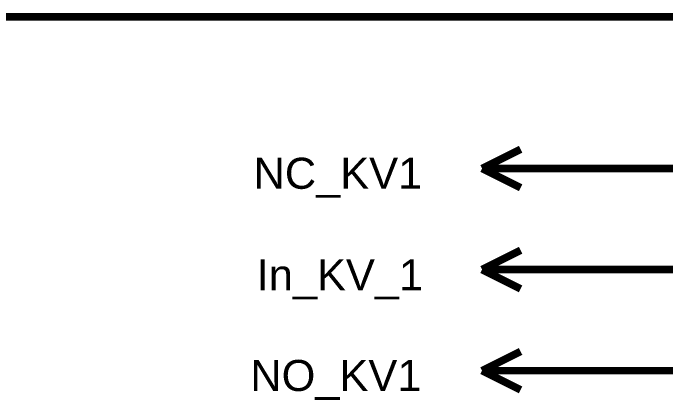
# Model space of a CAD drawing. Header units: millimetres. Extents: x 0 to 594, y 0 to 420.
# Drawn here: x 47.91 to 73.73, y 121.74 to 137.05 of the extents above; entities that cross this region are included whole.
import ezdxf

# ---------------------------------------------------------------- set-up
doc = ezdxf.new("R2010")
doc.units = ezdxf.units.MM
doc.layers.add('Sheet', color=255, linetype='Continuous')
doc.styles.get("Standard").update_dxf_attribs({"font": 'arial.ttf'})

msp = doc.modelspace()

# ---------------------------------------------------------------- linework, layer by layer
at = {"layer": 'Sheet', "color": 0, "const_width": 0.3}
for points in [[(79.997, 136.899), (75.001, 136.899), (44.004, 136.899)], [(66.461, 130.898), (67.985, 131.66)], [(66.461, 130.898), (67.985, 130.136)], [(69.001, 130.898), (66.461, 130.898)], [(79.997, 130.898), (69.001, 130.898)], [(66.461, 126.897), (67.985, 127.66)], [(66.461, 126.897), (67.985, 126.135)], [(69.001, 126.897), (66.461, 126.897)], [(79.997, 126.897), (69.001, 126.897)], [(66.461, 122.897), (67.985, 123.659)], [(66.461, 122.897), (67.985, 122.135)], [(69.001, 122.897), (66.461, 122.897)], [(79.997, 122.897), (69.001, 122.897)]]:
    msp.add_lwpolyline(points, dxfattribs=at)

# ---------------------------------------------------------------- texts
at = {"layer": 'Sheet', "color": 0}
for s, p in [('NC_KV1', (57.423, 130.094)), ('In_KV_1', (57.55, 126.072)), ('NO_KV1', (57.296, 122.093))]:
    msp.add_text(s, height=1.2277, dxfattribs=at).set_placement(p)

doc.saveas('drawing.dxf')
